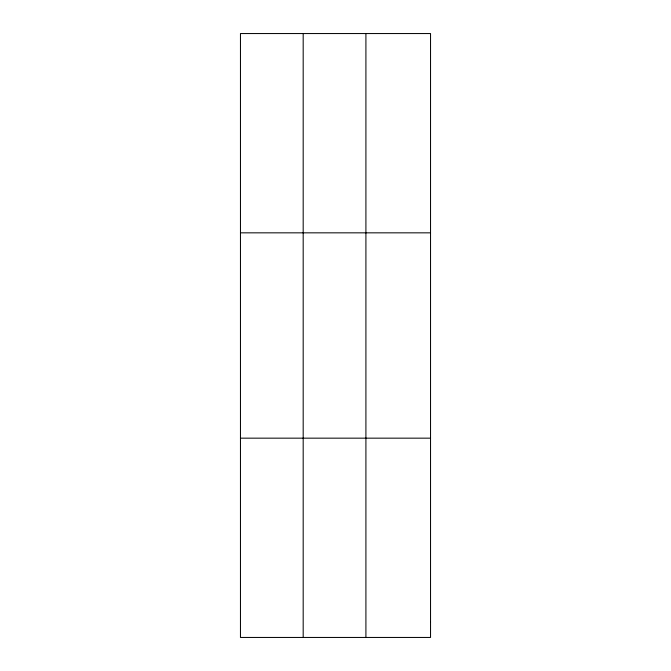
<?xml version="1.0" encoding="UTF-8"?>
<svg xmlns="http://www.w3.org/2000/svg" width="671" height="671" viewBox="0 0 671 671"><rect width="100%" height="100%" fill="white"/><g stroke="black" fill="none" stroke-linecap="round" stroke-linejoin="round"><path stroke-width="1.01" d="M303.183 637.45L303.183 33.55M365.913 637.45L365.913 33.55M240.461 232.837L430.539 232.837M240.461 438.163L430.539 438.163M430.539 622.118L430.539 637.45L240.461 637.45L240.461 33.55L430.539 33.55L430.539 622.118"/></g></svg>
